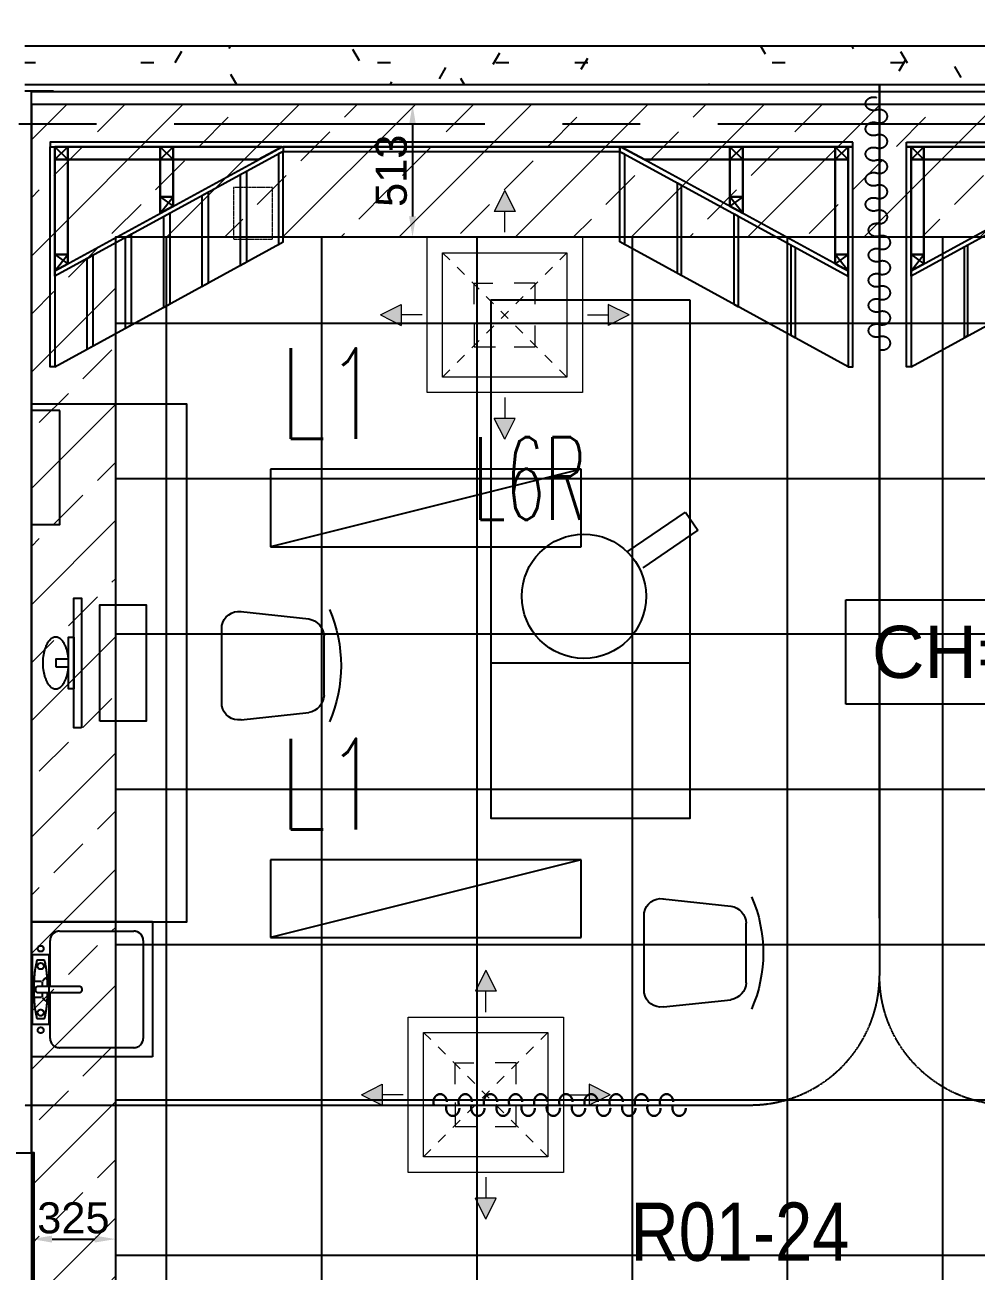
# Model space of a CAD drawing. Header units: millimetres. Extents: x -92759 to 184353, y -15225 to 86714.
# Drawn here: x -67183 to -63508, y 47909 to 52723 of the extents above; entities that cross this region are included whole.
import ezdxf

# ---------------------------------------------------------------- set-up
doc = ezdxf.new("R2010")
doc.units = ezdxf.units.MM
for name, pattern in [('Aligning Line', [3.2004, 1.6002, -1.6002]), ('HIDDEN', [0.375, 0.25, -0.125]), ('IDA - Grid Line', [2100, 1200, -300, 300, -300]), ('IDA - Hidden 065', [322.5, 225, -97.5]), ('IMPORT-ACAD_ISO12W100', [3150, 1800, -450, 0, -450, 0, -450]), ('IMPORT-HIDDEN2', [0])]:
    doc.linetypes.add(name, pattern=pattern)
doc.layers.get('Defpoints').update_dxf_attribs({"color": 8})
for name, color, linetype in [('.', 1, 'Continuous'), ('0-1', 9, 'Continuous'), ('0-L21-Low Bay Light', 1, 'Continuous'), ('A-_ROOMNAME_A', 8, 'Continuous'), ('A-_WALL----_E', 8, 'Continuous'), ('A-_WALL----_H-1', 9, 'Continuous'), ('A-_WALLPRTN_E', 8, 'Continuous'), ('A-PATT-CONC', 8, 'Continuous'), ('ANNOT', 8, 'Continuous'), ('CURTAIN', 8, 'IMPORT-HIDDEN2'), ('E-legend', 1, 'Continuous'), ('E-LIGHT----E', 1, 'Continuous'), ('FURNITURE', 8, 'Continuous'), ('HF', 7, 'Continuous'), ('HF Text', 7, 'Continuous'), ('HFI 02', 7, 'Continuous'), ('M-ACMV_FCU', 5, 'Continuous')]:
    doc.layers.add(name, color=color, linetype=linetype)
for name, color, linetype, true_color in [('1599_FURN_RHH_BLK8 _NEW__1ST STY_dwg _2_-1', 7, 'Continuous', 0xaaaaaa), ('A-_DETA----_E-3', 1, 'IDA - Hidden 065', 0xff0000), ('A-_DETA----_E-6', 7, 'Continuous', 0x969696), ('A-_FURN--2', 7, 'IMPORT-ACAD_ISO12W100', 0xaaaaaa), ('A-_FURN--3', 7, 'Continuous', 0xaaaaaa), ('A-_FURN--4', 7, 'Continuous', 0xaaaaaa), ('A-_FURN_HIDDEN-1', 7, 'Continuous', 0xaaaaaa), ('A-_FURT----_E-_N', 6, 'Continuous', 0xff00ff), ('CURTAIN-1', 7, 'Continuous', 0xaaaaaa), ('FURNITURE HIDDEN', 9, 'Continuous', 0x808080), ('NEW', 6, 'Continuous', 0xff00ff), ('S-_ANOTGRID_E-1', 9, 'IDA - Grid Line', 0x808080)]:
    doc.layers.add(name, color=color, linetype=linetype, true_color=true_color)
for name, color, linetype, lineweight in [('HFI 9MM FPB', 94, 'Continuous', 5), ('M-ACMV_SAD', 5, 'Continuous', 18), ('M-ACMV_SAG', 5, 'Continuous', 25)]:
    doc.layers.add(name, color=color, linetype=linetype, lineweight=lineweight)
doc.styles.add('Arial', font='arial.ttf')
doc.styles.add('Arial Narrow_2', font='ARIALN.TTF', dxfattribs={"height": 225})
doc.styles.add('Arial_4', font='arial.ttf', dxfattribs={"height": 1.8})
doc.styles.get("Standard").update_dxf_attribs({"font": 'arial.ttf'})
doc.styles.add('T3', font='simplex.shx', dxfattribs={"width": 0.7, "height": 300})
doc.dimstyles.get("Standard").update_dxf_attribs({"dimtxt": 0.18, "dimasz": 0.18, "dimexe": 0.18, "dimexo": 0.0625, "dimgap": 0.09, "dimtad": 0, "dimtih": 1, "dimtoh": 1, "dimdec": 4, "dimzin": 0, "dimdsep": 46, "dimtxsty": 'Standard', "dimcen": 0.09, "dimadec": 0, "dimazin": 0, "dimtfac": 1, "dimtdec": 4, "dimtofl": 0, "dimtmove": 0, "dimatfit": 3, "dimfxl": 1, "dimtolj": 1, "dimtzin": 0, "dimarcsym": 0})

# ---------------------------------------------------------------- blocks, each defined once
blk = doc.blocks.new('1599_FURN_RHH_BLK8 _NEW__1ST STY_dwg_CURTAIN-10346288-BLK8_RHH_1ST STOREY PLAN')
at = {"layer": 'CURTAIN-1'}
for points, weights in [([(364562.6, -316988.1), (364557, -316988.1), (364551.8, -316989.6)], [1, 0.931303290714, 0.894831553285]), ([(364593.9, -317013.9), (364593.9, -316988.1), (364562.6, -316988.1)], [1, 0.707106781187, 1]), ([(364509.6, -317062.5), (364509.6, -317036.7), (364540.9, -317036.7)], [1, 0.707106781187, 1]), ([(364540.9, -317036.7), (364546.5, -317036.7), (364551.8, -317038.2)], [1, 0.931303290589, 0.894831553152]), ([(364562.6, -317039.8), (364593.9, -317039.8), (364593.9, -317013.9)], [1, 0.707106781187, 1]), ([(364540.9, -317088.4), (364509.6, -317088.4), (364509.6, -317062.5)], [1, 0.707106781187, 1]), ([(364551.8, -317038.2), (364557, -317039.8), (364562.6, -317039.8)], [0.894831553151, 0.931303290588, 1]), ([(364562.6, -317085.3), (364557, -317085.3), (364551.8, -317086.8)], [1, 0.931303290589, 0.894831553152]), ([(364593.9, -317111.1), (364593.9, -317085.3), (364562.6, -317085.3)], [1, 0.707106781187, 1]), ([(364551.8, -317086.8), (364546.5, -317088.4), (364540.9, -317088.4)], [0.894831553149, 0.931303290586, 1]), ([(364562.6, -317137), (364593.9, -317137), (364593.9, -317111.1)], [1, 0.707106781187, 1]), ([(364509.6, -317159.7), (364509.6, -317133.8), (364540.9, -317133.8)], [1, 0.707106781187, 1]), ([(364540.9, -317185.6), (364509.6, -317185.6), (364509.6, -317159.7)], [1, 0.707106781187, 1]), ([(364540.9, -317133.8), (364546.5, -317133.8), (364551.8, -317135.4)], [1, 0.931303290587, 0.894831553151]), ([(364551.8, -317135.4), (364557, -317137), (364562.6, -317137)], [0.894831553149, 0.931303290586, 1]), ([(364551.8, -317184), (364546.5, -317185.6), (364540.9, -317185.6)], [0.89483155315, 0.931303290587, 1]), ([(364562.6, -317182.4), (364557, -317182.4), (364551.8, -317184)], [1, 0.931303290587, 0.894831553151]), ([(364593.9, -317208.3), (364593.9, -317182.4), (364562.6, -317182.4)], [1, 0.707106781187, 1]), ([(364562.6, -317234.2), (364593.9, -317234.2), (364593.9, -317208.3)], [1, 0.707106781187, 1]), ([(364509.6, -317256.9), (364509.6, -317231), (364540.9, -317231)], [1, 0.707106781187, 1]), ([(364540.9, -317282.8), (364509.6, -317282.8), (364509.6, -317256.9)], [1, 0.707106781187, 1]), ([(364540.9, -317231), (364546.5, -317231), (364551.8, -317232.6)], [1, 0.931303290587, 0.894831553151]), ([(364551.8, -317232.6), (364557, -317234.2), (364562.6, -317234.2)], [0.89483155315, 0.931303290586, 1]), ([(364551.8, -317281.2), (364546.5, -317282.8), (364540.9, -317282.8)], [0.894831553151, 0.931303290587, 1]), ([(364562.6, -317279.6), (364557, -317279.6), (364551.8, -317281.2)], [1, 0.931303290588, 0.894831553151]), ([(364593.9, -317305.5), (364593.9, -317279.6), (364562.6, -317279.6)], [1, 0.707106781187, 1]), ([(364562.6, -317331.4), (364593.9, -317331.4), (364593.9, -317305.5)], [1, 0.707106781187, 1]), ([(364509.6, -317354.1), (364509.6, -317328.2), (364540.9, -317328.2)], [1, 0.707106781187, 1]), ([(364540.9, -317380), (364509.6, -317380), (364509.6, -317354.1)], [1, 0.707106781187, 1]), ([(364540.9, -317328.2), (364546.5, -317328.2), (364551.8, -317329.8)], [1, 0.931303290716, 0.894831553287]), ([(364551.8, -317329.8), (364557, -317331.4), (364562.6, -317331.4)], [0.89483155315, 0.931303290587, 1]), ([(364551.8, -317378.4), (364546.5, -317380), (364540.9, -317380)], [0.894831553151, 0.931303290587, 1]), ([(364562.6, -317376.8), (364557, -317376.8), (364551.8, -317378.4)], [1, 0.931303290587, 0.89483155315]), ([(364593.9, -317402.7), (364593.9, -317376.8), (364562.6, -317376.8)], [1, 0.707106781187, 1]), ([(364562.6, -317428.6), (364593.9, -317428.6), (364593.9, -317402.7)], [1, 0.707106781187, 1]), ([(364509.6, -317451.3), (364509.6, -317425.4), (364540.9, -317425.4)], [1, 0.707106781187, 1]), ([(364540.9, -317477.2), (364509.6, -317477.2), (364509.6, -317451.3)], [1, 0.707106781187, 1]), ([(364540.9, -317425.4), (364546.5, -317425.4), (364551.8, -317427)], [1, 0.931303290587, 0.894831553151]), ([(364551.8, -317427), (364557, -317428.6), (364562.6, -317428.6)], [0.89483155315, 0.931303290587, 1]), ([(364551.8, -317475.6), (364546.5, -317477.2), (364540.9, -317477.2)], [0.894831553151, 0.931303290587, 1])]:
    blk.add_rational_spline(points, weights, degree=2, dxfattribs=at)
blk = doc.blocks.new('1599_FURN_RHH_BLK8 _NEW__1ST STY_dwg_MONITOR-10346286-BLK8_RHH_1ST STOREY PLAN')
at = {"layer": 'A-_FURN--4', "flags": 128}
for points in [[(-100, 250), (-70, 250), (-70, -250), (-100, -250)], [(-70, 100), (-50, 100), (-50, -100), (-70, -100)], [(0, 15), (-50, 15), (-50, -15), (0, -15)]]:
    blk.add_lwpolyline(points, close=True, dxfattribs=at)
at = {"layer": 'A-_FURN--4'}
for points in [[(0, 100), (-50, 100), (-50, 0)], [(50, 0), (50, 100), (0, 100)], [(-50, 0), (-50, -100), (0, -100)], [(0, -100), (50, -100), (50, 0)]]:
    blk.add_rational_spline(points, [1, 0.707106781187, 1], degree=2, dxfattribs=at)
blk = doc.blocks.new('1599_FURN_RHH_BLK8 _NEW__1ST STY_dwg_CHAIR-10346284-BLK8_RHH_1ST STOREY PLAN')
at = {"layer": 'A-_FURN--4'}
for p, q in [((362639.3, -313382.2), (362869.3, -313382.2)), ((362545.4, -313702.3), (362573.4, -313441.1)), ((362963.4, -313704.2), (362935.2, -313441.1)), ((362599.6, -313776.6), (362909, -313776.6))]:
    blk.add_line(p, q, dxfattribs=at)
for centre, radius, start, end in [((362754.4, -313864.3), 547.7, 66.6649, 113.3351), ((362643.9, -313453.7), 71.6, 93.695, 169.8843), ((362864.7, -313453.7), 71.6, 10.1157, 86.305), ((362610.5, -313711.7), 65.8, 171.7351, 260.4846), ((362898.2, -313711.7), 65.8, 279.5154, 8.2649)]:
    blk.add_arc(centre, radius, start, end, dxfattribs=at)
blk = doc.blocks.new('CURTAIN')
at = {"layer": 'CURTAIN', "color": 0, "linetype": 'HIDDEN', "lineweight": 30, "ltscale": 400}
for points, weights, knots in [([(364551.8, -317038.2), (364557, -317039.8), (364562.6, -317039.8), (364593.9, -317039.8), (364593.9, -317013.9), (364593.9, -316988.1), (364562.6, -316988.1), (364557, -316988.1), (364551.8, -316989.6)], [0.894831553151, 0.931303290588, 1, 0.707106781187, 1, 0.707106781187, 1, 0.931303290714, 0.894831553285], [4.343966, 4.343966, 4.343966, 4.712389, 4.712389, 6.283185, 6.283185, 7.853982, 7.853982, 8.222404, 8.222404, 8.222404]), ([(364551.8, -317086.8), (364546.5, -317088.4), (364540.9, -317088.4), (364509.6, -317088.4), (364509.6, -317062.5), (364509.6, -317036.7), (364540.9, -317036.7), (364546.5, -317036.7), (364551.8, -317038.2)], [0.894831553149, 0.931303290586, 1, 0.707106781187, 1, 0.707106781187, 1, 0.931303290589, 0.894831553152], [1.202374, 1.202374, 1.202374, 1.570796, 1.570796, 3.141593, 3.141593, 4.712389, 4.712389, 5.080812, 5.080812, 5.080812]), ([(364551.8, -317135.4), (364557, -317137), (364562.6, -317137), (364593.9, -317137), (364593.9, -317111.1), (364593.9, -317085.3), (364562.6, -317085.3), (364557, -317085.3), (364551.8, -317086.8)], [0.894831553149, 0.931303290586, 1, 0.707106781187, 1, 0.707106781187, 1, 0.931303290589, 0.894831553152], [4.343966, 4.343966, 4.343966, 4.712389, 4.712389, 6.283185, 6.283185, 7.853982, 7.853982, 8.222404, 8.222404, 8.222404]), ([(364551.8, -317184), (364546.5, -317185.6), (364540.9, -317185.6), (364509.6, -317185.6), (364509.6, -317159.7), (364509.6, -317133.8), (364540.9, -317133.8), (364546.5, -317133.8), (364551.8, -317135.4)], [0.89483155315, 0.931303290587, 1, 0.707106781187, 1, 0.707106781187, 1, 0.931303290587, 0.894831553151], [1.202374, 1.202374, 1.202374, 1.570796, 1.570796, 3.141593, 3.141593, 4.712389, 4.712389, 5.080812, 5.080812, 5.080812]), ([(364551.8, -317232.6), (364557, -317234.2), (364562.6, -317234.2), (364593.9, -317234.2), (364593.9, -317208.3), (364593.9, -317182.4), (364562.6, -317182.4), (364557, -317182.4), (364551.8, -317184)], [0.89483155315, 0.931303290586, 1, 0.707106781187, 1, 0.707106781187, 1, 0.931303290587, 0.894831553151], [4.343966, 4.343966, 4.343966, 4.712389, 4.712389, 6.283185, 6.283185, 7.853982, 7.853982, 8.222404, 8.222404, 8.222404]), ([(364551.8, -317281.2), (364546.5, -317282.8), (364540.9, -317282.8), (364509.6, -317282.8), (364509.6, -317256.9), (364509.6, -317231), (364540.9, -317231), (364546.5, -317231), (364551.8, -317232.6)], [0.894831553151, 0.931303290587, 1, 0.707106781187, 1, 0.707106781187, 1, 0.931303290587, 0.894831553151], [1.202374, 1.202374, 1.202374, 1.570796, 1.570796, 3.141593, 3.141593, 4.712389, 4.712389, 5.080812, 5.080812, 5.080812]), ([(364551.8, -317329.8), (364557, -317331.4), (364562.6, -317331.4), (364593.9, -317331.4), (364593.9, -317305.5), (364593.9, -317279.6), (364562.6, -317279.6), (364557, -317279.6), (364551.8, -317281.2)], [0.89483155315, 0.931303290587, 1, 0.707106781187, 1, 0.707106781187, 1, 0.931303290588, 0.894831553151], [4.343966, 4.343966, 4.343966, 4.712389, 4.712389, 6.283185, 6.283185, 7.853982, 7.853982, 8.222404, 8.222404, 8.222404]), ([(364551.8, -317378.4), (364546.5, -317380), (364540.9, -317380), (364509.6, -317380), (364509.6, -317354.1), (364509.6, -317328.2), (364540.9, -317328.2), (364546.5, -317328.2), (364551.8, -317329.8)], [0.894831553151, 0.931303290587, 1, 0.707106781187, 1, 0.707106781187, 1, 0.931303290716, 0.894831553287], [1.202374, 1.202374, 1.202374, 1.570796, 1.570796, 3.141593, 3.141593, 4.712389, 4.712389, 5.080812, 5.080812, 5.080812]), ([(364551.8, -317427), (364557, -317428.6), (364562.6, -317428.6), (364593.9, -317428.6), (364593.9, -317402.7), (364593.9, -317376.8), (364562.6, -317376.8), (364557, -317376.8), (364551.8, -317378.4)], [0.89483155315, 0.931303290587, 1, 0.707106781187, 1, 0.707106781187, 1, 0.931303290587, 0.89483155315], [4.343966, 4.343966, 4.343966, 4.712389, 4.712389, 6.283185, 6.283185, 7.853982, 7.853982, 8.222404, 8.222404, 8.222404]), ([(364551.8, -317475.6), (364546.5, -317477.2), (364540.9, -317477.2), (364509.6, -317477.2), (364509.6, -317451.3), (364509.6, -317425.4), (364540.9, -317425.4), (364546.5, -317425.4), (364551.8, -317427)], [0.894831553151, 0.931303290587, 1, 0.707106781187, 1, 0.707106781187, 1, 0.931303290587, 0.894831553151], [1.202374, 1.202374, 1.202374, 1.570796, 1.570796, 3.141593, 3.141593, 4.712389, 4.712389, 5.080812, 5.080812, 5.080812])]:
    blk.add_rational_spline(points, weights, degree=2, knots=knots, dxfattribs=at)
blk = doc.blocks.new('RESU')
at = {"layer": 'ANNOT', "color": 8, "linetype": 'HIDDEN', "lineweight": 13, "ltscale": 0.3, "true_color": 0x808080}
blk.add_lwpolyline([(-707.8, -375), (-857.8, -375), (-857.8, -175), (-707.8, -175)], close=True, dxfattribs=at)
at = {"layer": 'FURNITURE', "color": 7, "lineweight": 30}
for points in [[(-3082, -18), (-3032, -18), (-3032, -68), (-3082, -68)], [(-3032, -18), (-2675, -18), (-2675, -68), (-3032, -68)], [(-2675, -18), (-2625, -18), (-2625, -68), (-2675, -68)], [(-2625, -18), (-2204.6, -18), (-2296.1, -68), (-2625, -68)], [(-475, -18), (-895.4, -18), (-803.9, -68), (-475, -68)], [(-425, -18), (-475, -18), (-475, -68), (-425, -68)], [(-68, -18), (-425, -18), (-425, -68), (-68, -68)], [(-18, -18), (-68, -18), (-68, -68), (-18, -68)], [(-3082, -68), (-3032, -68), (-3032, -433.8), (-3082, -433.8)], [(-2675, -68), (-2625, -68), (-2625, -211.4), (-2675, -211.4)], [(-425, -68), (-475, -68), (-475, -211.4), (-425, -211.4)], [(-18, -68), (-68, -68), (-68, -433.8), (-18, -433.8)], [(-2675, -275.1), (-2675, -211.4), (-2625, -211.4), (-2625, -247.7)], [(-425, -275.1), (-425, -211.4), (-475, -211.4), (-475, -247.7)], [(-3082, -497.5), (-3082, -433.8), (-3032, -433.8), (-3032, -470.2)], [(-18, -497.5), (-18, -433.8), (-68, -433.8), (-68, -470.2)]]:
    blk.add_lwpolyline(points, close=True, dxfattribs=at)
at = {"layer": 'FURNITURE HIDDEN'}
for p, q in [((-3082, -18), (-3032, -68)), ((-3082, -68), (-3032, -18)), ((-2675, -18), (-2625, -68)), ((-2675, -68), (-2625, -18)), ((-425, -18), (-475, -68)), ((-425, -68), (-475, -18)), ((-18, -18), (-68, -68)), ((-18, -68), (-68, -18)), ((-2675, -211.4), (-2625, -247.7)), ((-2675, -275.1), (-2625, -211.4)), ((-425, -211.4), (-475, -247.7)), ((-425, -275.1), (-475, -211.4)), ((-3082, -433.8), (-3032, -470.2)), ((-3082, -497.5), (-3032, -433.8)), ((-18, -433.8), (-68, -470.2)), ((-18, -497.5), (-68, -433.8))]:
    blk.add_line(p, q, dxfattribs=at)
at = {"layer": 'NEW', "color": 8, "ltscale": 0.03}
for p, q in [((-3082, -868), (-2200, -386)), ((-18, -868), (-900, -386))]:
    blk.add_line(p, q, dxfattribs=at)
for points in [[(-3100, 0), (0, 0), (0, -18), (-3100, -18)], [(-3100, -18), (-3082, -18), (-3082, -868), (-3100, -868)], [(-3082, -518), (-3082, -497.5), (-2204.6, -18), (-2200, -18), (-2200, -36)], [(-2200, -36), (-2218, -45.8), (-2218, -395.8), (-2200, -386)], [(-2200, -18), (-900, -18), (-900, -36), (-2200, -36)], [(-18, -518), (-18, -497.5), (-895.4, -18), (-900, -18), (-900, -36)], [(-900, -36), (-882, -45.8), (-882, -395.8), (-900, -386)], [(0, -18), (-18, -18), (-18, -868), (0, -868)], [(-758.6, -113.3), (-733.9, -126.8), (-733.9, -476.8), (-758.6, -463.3)], [(-2422.8, -157.7), (-2437.8, -165.9), (-2437.8, -515.9), (-2422.8, -507.7)], [(-610.5, -194.2), (-585.8, -207.7), (-585.8, -557.7), (-610.5, -544.2)], [(-2642.5, -277.8), (-2657.5, -286), (-2657.5, -636), (-2642.5, -627.8)], [(-462.4, -275.2), (-437.6, -288.7), (-437.6, -638.7), (-462.4, -625.2)], [(-314.2, -356.1), (-289.5, -369.6), (-289.5, -719.6), (-314.2, -706.1)], [(-2862.2, -397.9), (-2877.2, -406.1), (-2877.2, -756.1), (-2862.2, -747.9)], [(-166.1, -437.1), (-141.4, -450.6), (-141.4, -800.6), (-166.1, -787.1)]]:
    blk.add_lwpolyline(points, close=True, dxfattribs=at)
blk = doc.blocks.new('A$Ccaccab47')
at = {"color": 8, "linetype": 'HIDDEN'}
for p, q in [((-98.2, 3720), (-2900.1, 3720)), ((-3400.1, -220.4), (-3400.1, 3220))]:
    blk.add_line(p, q, dxfattribs=at)
blk.add_arc((-2900.1, 3220), 500, 90, 180, dxfattribs=at)
at = {"color": 8, "rotation": 90}
for p in [(-319639.8, -360831.8), (-319153.8, -360831.8)]:
    blk.add_blockref('CURTAIN', p, dxfattribs=at)
at = {"xscale": -1, "rotation": 180}
blk.add_blockref('RESU', (-196.4, 0), dxfattribs=at)
blk = doc.blocks.new('1599_FURN_RHH_BLK8 _NEW__1ST STY_dwg_w-10346290-BLK8_RHH_1ST STOREY PLAN')
at = {"layer": 'A-_FURN--4'}
for p, q in [((-29062.1, -19296.9), (-29127.2, -19363.7)), ((-29017.8, -19263.6), (-29023.8, -19304.2)), ((-28996.5, -19321.2), (-28989.6, -19268.2)), ((-29266.8, -19446.7), (-29259.2, -19454)), ((-29222.7, -19401.5), (-29211.5, -19412.4)), ((-29280.7, -19460), (-29270.3, -19465.2)), ((-28755.5, -19492.2), (-28809.4, -19501.4)), ((-28791.4, -19527.9), (-28751.2, -19520.4)), ((-28782, -19567.1), (-28846.4, -19634.6)), ((-28880.8, -19731.3), (-28892, -19720.5)), ((-28937.1, -19791.4), (-28942.6, -19781.2)), ((-28924.4, -19777), (-28931.9, -19769.7))]:
    blk.add_line(p, q, dxfattribs=at)
at = {"layer": 'A-_FURN--4', "flags": 128}
for points in [[(-28990.1, -19271.6), (-28985.9, -19272.2), (-28979.7, -19228.8), (-29015.2, -19224), (-29021.2, -19267.8), (-29018.5, -19268.1)], [(-29309.3, -19409.3), (-29337.6, -19395.5), (-29353.1, -19427.7), (-29332.6, -19437.6)], [(-28754.6, -19521), (-28753.8, -19525.1), (-28710.7, -19517.6), (-28717, -19482.4), (-28760.5, -19490.2), (-28760, -19492.9)], [(-29332, -19691.8), (-29251.1, -19773.2), (-29167, -19851)], [(-29263.7, -19760.5), (-29289.6, -19787.3), (-29263.8, -19812), (-29238.1, -19785.2)], [(-28885.4, -19818.2), (-28870.6, -19845.9), (-28902.2, -19862.7), (-28912.9, -19842.5)]]:
    blk.add_lwpolyline(points, dxfattribs=at)
at = {"layer": 'A-_FURN--4'}
for centre, radius, start, end in [((-29003.7, -19265.9), 14.3, 350.7115, 170.6961), ((-29049.7, -19303), 15.5, 100.5071, 230.0736), ((-29424, -19975.8), 781.8, 47.225, 61.6341), ((-28766.4, -19881), 719.2, 127.7241, 145.2771), ((-30078.9, -18611), 1165.3, 310.5042, 320.6635), ((-29230.1, -19360.2), 53.6, 11.3112, 63.7651), ((-29335.6, -19851.2), 603.2, 45.4078, 62.7751), ((-28857.3, -19866), 575.5, 116.6491, 150.8181), ((-29120.9, -19369.9), 8.9, 135.7321, 247.9213), ((-29439.4, -19960.7), 662.3, 45.575, 61.5841), ((-29309.7, -19429.7), 14.3, 114.9121, 165.6601), ((-29326.1, -19860.4), 603.2, 29.2889, 46.6564), ((-29447.4, -19953.2), 781.8, 30.4296, 44.8392), ((-29311.6, -19445.3), 52.8, 209.5191, 258.5896), ((-29431.8, -19968), 662.3, 30.4797, 46.4892), ((-28753.4, -19506.3), 14.3, 278.7116, 98.6961), ((-29279.9, -19613.3), 84.6, 160.6961, 194.6571), ((-28879.1, -19432.7), 504.3, 197.6201, 222.4649), ((-28788.6, -19554.9), 15.5, 221.9906, 351.5571), ((-29259.7, -19617.8), 103.5, 189.3971, 225.6545), ((-29358.1, -19382.9), 575.5, 301.2463, 335.4155), ((-28852.8, -19628.4), 8.9, 204.1431, 316.3322), ((-28060, -20558.5), 1165.3, 131.4011, 141.5601), ((-28839.2, -19737.3), 53.6, 28.2996, 80.7531), ((-29376.4, -19292.7), 719.2, 306.7869, 324.3403), ((-29248.4, -19771.4), 14.3, 147.6691, 304.5142), ((-28924.3, -19389.1), 504.3, 229.5993, 254.4443), ((-28905.8, -19819.3), 14.3, 286.4042, 337.1524), ((-29095.6, -19776.1), 103.5, 226.4097, 262.6673), ((-29090.4, -19796.1), 84.6, 257.4071, 291.3682), ((-28921.4, -19821.8), 52.8, 193.4741, 242.5451)]:
    blk.add_arc(centre, radius, start, end, dxfattribs=at)
blk = doc.blocks.new('1599_FURN_RHH_BLK8 _NEW__1ST STY_dwg_A$C569B7DDA-10346291-BLK8_RHH_1ST STOREY PLAN')
at = {"layer": 'A-_FURN--4'}
for p, q in [((169, 543.5), (176.4, 534.6)), ((159.2, 527), (168.1, 521.3)), ((125.3, 473.7), (138.4, 465.3)), ((60.3, 293.5), (110.4, 372.1)), ((38, 242.7), (76.1, 257.8)), ((559.2, 269.3), (550.3, 275)), ((570.2, 285), (559.1, 288.1)), ((99, 235.1), (48.9, 216.3)), ((524.7, 216.4), (511.6, 224.9)), ((387.4, 82.7), (438.4, 160.8)), ((320.5, 39.7), (317.2, 94.3)), ((347.2, 82.8), (349, 42))]:
    blk.add_line(p, q, dxfattribs=at)
at = {"layer": 'A-_FURN--4', "flags": 128}
for points in [[(382.9, 646.6), (480.6, 586.5), (575.6, 522.4)], [(465.4, 595.8), (485.5, 627.2), (515.5, 607.8), (495.3, 576.6)], [(113.1, 559.8), (93.1, 584.2), (120.9, 606.7), (135.3, 589)], [(52.2, 217.5), (53.6, 213.6), (12.8, 197.7), (0, 231.1), (41.3, 247), (42.2, 244.4)], [(608.2, 240.9), (638.6, 232.8), (647.6, 267.4), (625.6, 273.1)], [(348.9, 45.4), (353, 45.6), (355.6, 1.9), (319.9, 0), (317.5, 44.2), (320.3, 44.3)]]:
    blk.add_lwpolyline(points, dxfattribs=at)
at = {"layer": 'A-_FURN--4'}
for centre, radius, start, end in [((661.1, 224.4), 575.5, 132.4228, 166.5918), ((318.4, 577.9), 84.6, 88.5838, 122.5448), ((234.4, 146.4), 504.3, 60.776, 85.6208), ((327.4, 559.3), 103.5, 57.5864, 93.8438), ((696.6, 139.4), 719.2, 137.9638, 155.5168), ((-840.3, 1126.1), 1165.3, 322.5775, 332.7367), ((147.6, 570.3), 52.8, 24.6513, 73.7218), ((479.4, 583.5), 14.3, 338.7267, 135.5718), ((181.6, 180.4), 504.3, 28.7966, 53.6416), ((132.9, 564.9), 14.3, 117.5808, 168.3288), ((519, 435.8), 103.5, 20.5736, 56.8312), ((83.4, 471.5), 53.6, 219.4758, 271.9297), ((539.7, 435.3), 84.6, 351.8727, 25.8338), ((76.2, 601.2), 575.5, 307.8254, 341.9946), ((117.9, 367.3), 8.9, 35.3196, 147.5088), ((620, 812.7), 662.3, 221.6568, 237.6659), ((69.1, 282.8), 15.5, 53.1673, 182.7338), ((537.2, 686.6), 603.2, 220.4658, 237.8331), ((1517.9, -393.1), 1165.3, 141.6808, 151.8398), ((-15.9, 598.4), 719.2, 318.9006, 336.4541), ((603.4, 276.6), 52.8, 40.6958, 89.7668), ((43.5, 229.5), 14.3, 112.5448, 292.5294), ((638.2, 801.2), 781.8, 221.6068, 236.0159), ((628.9, 807), 662.3, 236.7517, 252.7612), ((604.6, 261), 14.3, 306.0885, 356.8367), ((610.9, 818.8), 781.8, 238.4017, 252.8113), ((548.3, 679.5), 603.2, 236.5845, 253.952), ((430.9, 165.7), 8.9, 326.9087, 79.0978), ((540, 177.3), 53.6, 202.4878, 254.9413), ((374.1, 86.3), 15.5, 291.6838, 61.2503), ((334.8, 40.9), 14.3, 184.5448, 4.5293)]:
    blk.add_arc(centre, radius, start, end, dxfattribs=at)
at = {"extrusion": (0, 0, -1), "zscale": -1, "rotation": 256.7590890171995}
blk.add_blockref('1599_FURN_RHH_BLK8 _NEW__1ST STY_dwg_w-10346290-BLK8_RHH_1ST STOREY PLAN', (12067.1, -32416), dxfattribs=at)
blk.add_blockref('1599_FURN_RHH_BLK8 _NEW__1ST STY_dwg_w-10346290-BLK8_RHH_1ST STOREY PLAN', (12067.1, -32416), dxfattribs=at)
blk.add_blockref('1599_FURN_RHH_BLK8 _NEW__1ST STY_dwg_w-10346290-BLK8_RHH_1ST STOREY PLAN', (12067.1, -32416), dxfattribs=at)
blk = doc.blocks.new('1599_FURN_RHH_BLK8 _NEW__1ST STY_dwg _2_-10346281-BLK8_RHH_1ST STOREY PLAN')
at = {"layer": 'A-_DETA----_E-3'}
for p, q in [((-31212, -30082.8), (-31680, -30082.8)), ((-31680, -30604.8), (-31680, -30082.8)), ((-31212, -30082.8), (-31680, -30082.8)), ((-31680, -30604.8), (-31680, -30082.8)), ((-31212, -30082.8), (-31212, -30604.8)), ((-31212, -30082.8), (-31212, -30604.8)), ((-31572, -30118.8), (-31284, -30118.8)), ((-31572, -30118.8), (-31284, -30118.8)), ((-31608, -30332.9), (-31608, -30154.8)), ((-31608, -30332.9), (-31608, -30154.8)), ((-31248, -30154.8), (-31248, -30532.8)), ((-31248, -30154.8), (-31248, -30532.8)), ((-31675.5, -30208.8), (-31612.5, -30208.8)), ((-31675.5, -30478.8), (-31675.5, -30208.8)), ((-31675.5, -30208.8), (-31612.5, -30208.8)), ((-31675.5, -30478.8), (-31675.5, -30208.8)), ((-31612.5, -30208.8), (-31612.5, -30478.8)), ((-31612.5, -30208.8), (-31612.5, -30478.8)), ((-31629.5, -30231.3), (-31658.4, -30231.3)), ((-31629.5, -30231.3), (-31658.4, -30231.3)), ((-31640.3, -30312.6), (-31666.2, -30312.6)), ((-31640.3, -30312.6), (-31666.2, -30312.6)), ((-31637.8, -30314.6), (-31637.8, -30332.9)), ((-31637.8, -30314.6), (-31637.8, -30332.9)), ((-31640.3, -30375), (-31666.2, -30375)), ((-31640.3, -30375), (-31666.2, -30375)), ((-31664.4, -30341.9), (-31664.4, -30346.4)), ((-31664.4, -30341.9), (-31664.4, -30346.4)), ((-31493.4, -30332.9), (-31655.4, -30332.9)), ((-31493.4, -30332.9), (-31655.4, -30332.9)), ((-31655.4, -30355.4), (-31493.4, -30355.4)), ((-31655.4, -30355.4), (-31493.4, -30355.4)), ((-31637.8, -30355.6), (-31637.8, -30373.1)), ((-31637.8, -30355.6), (-31637.8, -30373.1)), ((-31608, -30532.8), (-31608, -30355.4)), ((-31608, -30532.8), (-31608, -30355.4)), ((-31484.4, -30346.4), (-31484.4, -30341.9)), ((-31484.4, -30346.4), (-31484.4, -30341.9)), ((-31658.4, -30456.3), (-31629.5, -30456.3)), ((-31658.4, -30456.3), (-31629.5, -30456.3)), ((-31612.5, -30478.8), (-31675.5, -30478.8)), ((-31612.5, -30478.8), (-31675.5, -30478.8)), ((-31212, -30604.8), (-31680, -30604.8)), ((-31212, -30604.8), (-31680, -30604.8)), ((-31284, -30568.8), (-31572, -30568.8)), ((-31284, -30568.8), (-31572, -30568.8))]:
    blk.add_line(p, q, dxfattribs=at)
for centre, radius in [((-31644, -30186.3), 11.4), ((-31644, -30186.3), 11.4), ((-31644, -30253.8), 12.3), ((-31644, -30253.8), 12.3), ((-31644, -30433.8), 12.3), ((-31644, -30433.8), 12.3), ((-31644, -30501.3), 11.4), ((-31644, -30501.3), 11.4)]:
    blk.add_circle(centre, radius, dxfattribs=at)
for centre, radius, start, end in [((-31572, -30154.8), 36, 90, 180), ((-31572, -30154.8), 36, 90, 180), ((-31284, -30154.8), 36, 0, 90), ((-31284, -30154.8), 36, 0, 90), ((-31316, -30317), 353.6, 168.8025, 175.3124), ((-31316, -30317), 353.6, 168.8025, 175.3124), ((-31518.2, -30277), 147.4, 161.9543, 168.8025), ((-31518.2, -30277), 147.4, 161.9543, 168.8025), ((-31769.7, -30277), 147.4, 11.1975, 18.0457), ((-31769.7, -30277), 147.4, 11.1975, 18.0457), ((-31971.9, -30317), 353.6, 4.6876, 11.1975), ((-31971.9, -30317), 353.6, 4.6876, 11.1975), ((-30989.2, -30343.8), 681.5, 175.3124, 180), ((-30989.2, -30343.8), 681.5, 175.3124, 180), ((-31613.8, -30323.8), 25.7, 108.0147, 151.5587), ((-31613.8, -30323.8), 25.7, 108.0147, 151.5587), ((-32298.8, -30343.8), 681.5, 0.9213, 4.6876), ((-32298.8, -30343.8), 681.5, 0.9213, 4.6876), ((-30989.2, -30343.8), 681.5, 180, 184.6876), ((-30989.2, -30343.8), 681.5, 180, 184.6876), ((-31655.4, -30341.9), 9, 90, 180), ((-31655.4, -30341.9), 9, 90, 180), ((-31655.4, -30346.4), 9, 180, 270), ((-31655.4, -30346.4), 9, 180, 270), ((-32298.8, -30343.8), 681.5, 355.3124, 359.0296), ((-32298.8, -30343.8), 681.5, 355.3124, 359.0296), ((-31493.4, -30341.9), 9, 0, 90), ((-31493.4, -30341.9), 9, 0, 90), ((-31493.4, -30346.4), 9, 270, 0), ((-31493.4, -30346.4), 9, 270, 0), ((-31316, -30370.6), 353.6, 184.6876, 191.1975), ((-31316, -30370.6), 353.6, 184.6876, 191.1975), ((-31613.8, -30363.9), 25.7, 208.4413, 251.9853), ((-31613.8, -30363.9), 25.7, 208.4413, 251.9853), ((-31971.9, -30370.6), 353.6, 348.8025, 355.3124), ((-31971.9, -30370.6), 353.6, 348.8025, 355.3124), ((-31518.2, -30410.6), 147.4, 191.1975, 198.0457), ((-31518.2, -30410.6), 147.4, 191.1975, 198.0457), ((-31769.7, -30410.6), 147.4, 341.9543, 348.8025), ((-31769.7, -30410.6), 147.4, 341.9543, 348.8025), ((-31572, -30532.8), 36, 180, 270), ((-31572, -30532.8), 36, 180, 270), ((-31284, -30532.8), 36, 270, 0), ((-31284, -30532.8), 36, 270, 0)]:
    blk.add_arc(centre, radius, start, end, dxfattribs=at)
at = {"layer": 'A-_DETA----_E-6'}
for p, q in [((-31212, -30082.8), (-31680, -30082.8)), ((-31680, -30604.8), (-31680, -30082.8)), ((-31212, -30082.8), (-31212, -30604.8)), ((-31572, -30118.8), (-31284, -30118.8)), ((-31608, -30332.9), (-31608, -30154.8)), ((-31248, -30154.8), (-31248, -30532.8)), ((-31675.5, -30208.8), (-31612.5, -30208.8)), ((-31675.5, -30478.8), (-31675.5, -30208.8)), ((-31612.5, -30208.8), (-31612.5, -30478.8)), ((-31629.5, -30231.3), (-31658.4, -30231.3)), ((-31640.3, -30312.6), (-31666.2, -30312.6)), ((-31637.8, -30314.6), (-31637.8, -30332.9)), ((-31640.3, -30375), (-31666.2, -30375)), ((-31664.4, -30341.9), (-31664.4, -30346.4)), ((-31493.4, -30332.9), (-31655.4, -30332.9)), ((-31655.4, -30355.4), (-31493.4, -30355.4)), ((-31637.8, -30355.6), (-31637.8, -30373.1)), ((-31608, -30532.8), (-31608, -30355.4)), ((-31484.4, -30346.4), (-31484.4, -30341.9)), ((-31658.4, -30456.3), (-31629.5, -30456.3)), ((-31612.5, -30478.8), (-31675.5, -30478.8)), ((-31212, -30604.8), (-31680, -30604.8)), ((-31284, -30568.8), (-31572, -30568.8))]:
    blk.add_line(p, q, dxfattribs=at)
for centre, radius in [((-31644, -30186.3), 11.4), ((-31644, -30253.8), 12.3), ((-31644, -30433.8), 12.3), ((-31644, -30501.3), 11.4)]:
    blk.add_circle(centre, radius, dxfattribs=at)
for centre, radius, start, end in [((-31572, -30154.8), 36, 90, 180), ((-31284, -30154.8), 36, 0, 90), ((-31316, -30317), 353.6, 168.8025, 175.3124), ((-31518.2, -30277), 147.4, 161.9543, 168.8025), ((-31769.7, -30277), 147.4, 11.1975, 18.0457), ((-31971.9, -30317), 353.6, 4.6876, 11.1975), ((-30989.2, -30343.8), 681.5, 175.3124, 180), ((-31613.8, -30323.8), 25.7, 108.0147, 151.5587), ((-32298.8, -30343.8), 681.5, 0.9213, 4.6876), ((-30989.2, -30343.8), 681.5, 180, 184.6876), ((-31655.4, -30341.9), 9, 90, 180), ((-31655.4, -30346.4), 9, 180, 270), ((-32298.8, -30343.8), 681.5, 355.3124, 359.0296), ((-31493.4, -30341.9), 9, 0, 90), ((-31493.4, -30346.4), 9, 270, 0), ((-31316, -30370.6), 353.6, 184.6876, 191.1975), ((-31613.8, -30363.9), 25.7, 208.4413, 251.9853), ((-31971.9, -30370.6), 353.6, 348.8025, 355.3124), ((-31518.2, -30410.6), 147.4, 191.1975, 198.0457), ((-31769.7, -30410.6), 147.4, 341.9543, 348.8025), ((-31572, -30532.8), 36, 180, 270), ((-31284, -30532.8), 36, 270, 0)]:
    blk.add_arc(centre, radius, start, end, dxfattribs=at)
at = {"layer": 'A-_FURN--2'}
blk.add_line((-29905, -29081.7), (-29135, -29081.7), dxfattribs=at)
at = {"layer": 'A-_FURN--3'}
for p, q in [((-31595, -26874.1), (-31705, -26874.1)), ((-31570, -28107.8), (-31680, -28107.8))]:
    blk.add_line(p, q, dxfattribs=at)
at = {"layer": 'A-_FURN--3', "flags": 128}
for points in [[(-31680, -30082.8), (-31080, -30082.8), (-31080, -28082.8), (-31680, -28082.8)], [(-31416, -29307.8), (-31416, -28857.8), (-31236, -28857.8), (-31236, -29307.8)]]:
    blk.add_lwpolyline(points, close=True, dxfattribs=at)
blk.add_lwpolyline([(-31680, -28107.8), (-31680, -28547.8), (-31570, -28547.8), (-31570, -28107.8)], dxfattribs=at)
at = {"layer": 'A-_FURN--4', "flags": 128}
blk.add_lwpolyline([(-29135, -27681.7), (-29905, -27681.7), (-29905, -29681.7), (-29135, -29681.7)], close=True, dxfattribs=at)
at = {"layer": 'A-_FURN_HIDDEN-1', "flags": 128}
blk.add_lwpolyline([(-28403, -30069.1), (-28403, -26849.1)], close=True, dxfattribs=at)
at = {"extrusion": (0, 0, -1), "zscale": -1}
for name, p, rotation in [('1599_FURN_RHH_BLK8 _NEW__1ST STY_dwg_A$C569B7DDA-10346291-BLK8_RHH_1ST STOREY PLAN', (30060.9, -26048.7), 303.3241824747328), ('1599_FURN_RHH_BLK8 _NEW__1ST STY_dwg_CHAIR-10346284-BLK8_RHH_1ST STOREY PLAN', (-282832.9, -391847.6), 90), ('1599_FURN_RHH_BLK8 _NEW__1ST STY_dwg_CHAIR-10346284-BLK8_RHH_1ST STOREY PLAN', (-284464.1, -392957), 90)]:
    blk.add_blockref(name, p, dxfattribs=dict(at, rotation=rotation))
for p in [(-336137, 290091.5), (-336148.7, 289603.9)]:
    blk.add_blockref('1599_FURN_RHH_BLK8 _NEW__1ST STY_dwg_CURTAIN-10346288-BLK8_RHH_1ST STOREY PLAN', p, dxfattribs=at)
at = {"rotation": 180}
blk.add_blockref('1599_FURN_RHH_BLK8 _NEW__1ST STY_dwg_MONITOR-10346286-BLK8_RHH_1ST STOREY PLAN', (-31586, -29082.8), dxfattribs=at)
at = {"layer": 'A-_FURT----_E-_N', "color": 8, "rotation": 179.9999999999999}
blk.add_blockref('A$Ccaccab47', (-31803.2, -27070.4), dxfattribs=at)
at = {"layer": 'A-_FURT----_E-_N', "color": 8, "xscale": -1, "rotation": 180}
blk.add_blockref('A$Ccaccab47', (-25002.9, -27070.4), dxfattribs=at)
blk = doc.blocks.new('A$Cb2bf8f38')
at = {"layer": 'A-_WALL----_H-1'}
h = blk.add_hatch(dxfattribs=at)
h.set_pattern_fill('FP_1', color=256, style=0, pattern_type=2)
h.set_pattern_definition([(0, (-11870.95, 40538.29), (609.6, 152.4), [50.292, -406.908, 50.292, -406.908, -2438.4]), (0, (-11870.95, 40538.29), (609.6, 152.4), [-914.4, 50.292, -864.108, 50.292, -406.908, -1066.8]), (0, (-11870.95, 40538.29), (609.6, 152.4), [-2286, 50.292, -254.508, 50.292, -711.708]), (120, (-11642.35, 40614.49), (-436.7823, 451.7291), [50.292, -406.908, 50.292, -406.908, -2438.4]), (120, (-11642.35, 40614.49), (-436.7823, 451.7291), [-914.4, 50.292, -864.108, 50.292, -406.908, -1066.8]), (120, (-11642.35, 40614.49), (-436.7823, 451.7291), [-2286, 50.292, -254.508, 50.292, -711.708]), (240, (-11566.15, 40919.29), (-172.8177, -604.1291), [50.292, -406.908, 50.292, -406.908, -2438.4]), (240, (-11566.15, 40919.29), (-172.8177, -604.1291), [-914.4, 50.292, -864.108, 50.292, -406.908, -1066.8]), (240, (-11566.15, 40919.29), (-172.8177, -604.1291), [-2286, 50.292, -254.508, 50.292, -711.708])])
h.paths.add_polyline_path([(-17900, 19950), (-17900, 20100), (-24249.9, 20100), (-24249.9, 19950), (-20546.6, 19950)])
at = {"layer": 'A-_WALL----_E'}
blk.add_line((-17900, 19950), (-24249.9, 19950), dxfattribs=at)
at = {"layer": 'A-_WALLPRTN_E'}
for p, q in [((-17900, 20100), (-24249.9, 20100)), ((-24224.9, 19925), (-17900, 19925)), ((-24224.9, 15825), (-24224.9, 19925)), ((-24399.9, 15825), (-24224.9, 15825))]:
    blk.add_line(p, q, dxfattribs=at)
at = {"layer": 'S-_ANOTGRID_E-1'}
blk.add_line((-38373.1, 19800), (13584.7, 19800), dxfattribs=at)
at = {"layer": '1599_FURN_RHH_BLK8 _NEW__1ST STY_dwg _2_-1'}
blk.add_blockref('1599_FURN_RHH_BLK8 _NEW__1ST STY_dwg _2_-10346281-BLK8_RHH_1ST STOREY PLAN', (7455.1, 46800), dxfattribs=at)
at = {"layer": 'A-_ROOMNAME_A', "insert": (-21909.7, 15633), "char_height": 225, "width": 1058.227, "attachment_point": 1, "style": 'Arial Narrow_2'}
blk.add_mtext('R01-24', dxfattribs=at)
blk = doc.blocks.new('*D512')
at = {"layer": 'Defpoints', "color": 0, "transparency": 16777216}
for p in [(-12353.9, 474953.5), (-12029, 474953.5), (-12029, 474953.5)]:
    blk.add_point(p, dxfattribs=at)
at = {"layer": 'HFI 02', "color": 0, "lineweight": -2, "transparency": 16777216}
for p, q in [((-12353.9, 474953.4), (-12353.9, 474953.3)), ((-12273.9, 474953.5), (-12109, 474953.5)), ((-12029, 474953.5), (-12029, 474953.6))]:
    blk.add_line(p, q, dxfattribs=at)
at = {"layer": 'HFI 02', "color": 0, "transparency": 16777216}
for points in [[(-12273.9, 474966.8), (-12273.9, 474940.1), (-12353.9, 474953.5)], [(-12109, 474966.8), (-12109, 474940.1), (-12029, 474953.5)]]:
    blk.add_solid(points, dxfattribs=at)
at = {"layer": 'HFI 02', "color": 152, "true_color": 0x2776bb, "transparency": 16777216, "insert": (-12191.5, 475034.8), "char_height": 120, "attachment_point": 5, "style": 'Arial'}
blk.add_mtext('\\A1;325', dxfattribs=at)
blk = doc.blocks.new('*D513')
at = {"layer": 'Defpoints', "color": 0, "transparency": 16777216}
for p in [(-10881.3, 479336.7), (-10881.3, 478823.8), (-10881.3, 478823.8)]:
    blk.add_point(p, dxfattribs=at)
at = {"layer": 'HFI 02', "color": 0, "lineweight": -2, "transparency": 16777216}
for p, q in [((-10881.4, 479336.7), (-10881.5, 479336.7)), ((-10881.3, 479256.7), (-10881.3, 478903.8)), ((-10881.3, 478823.8), (-10881.2, 478823.8))]:
    blk.add_line(p, q, dxfattribs=at)
at = {"layer": 'HFI 02', "color": 0, "transparency": 16777216}
for points in [[(-10894.7, 479256.7), (-10868, 479256.7), (-10881.3, 479336.7)], [(-10894.7, 478903.8), (-10868, 478903.8), (-10881.3, 478823.8)]]:
    blk.add_solid(points, dxfattribs=at)
at = {"layer": 'HFI 02', "color": 152, "true_color": 0x2776bb, "transparency": 16777216, "insert": (-10962.6, 479080.3), "char_height": 120, "attachment_point": 5, "rotation": 90, "style": 'Arial'}
blk.add_mtext('\\A1;513', dxfattribs=at)
blk = doc.blocks.new('L1')
at = {"layer": 'E-legend', "lineweight": 25}
for p, q in [((-1200, 0), (-1200, -300)), ((0, 0), (-1200, 0)), ((0, 0), (-1200, -300)), ((0, -300), (0, 0)), ((-1200, -300), (0, -300))]:
    blk.add_line(p, q, dxfattribs=at)
at = {"layer": 'E-legend', "lineweight": 25, "style": 'T3', "width": 0.7}
blk.add_text('L1', height=350, dxfattribs=at).set_placement((-1164.1, 117.3))
blk = doc.blocks.new('L6R')
at = {"layer": 'E-LIGHT----E'}
for p, q in [((167.6, 171.7), (392.6, 324.9)), ((392.6, 324.9), (440.1, 255.1)), ((440.1, 255.1), (227.7, 110.4))]:
    blk.add_line(p, q, dxfattribs=at)
blk.add_circle((0, 0), 240, dxfattribs=at)
at = {"layer": 'E-LIGHT----E', "style": 'T3', "width": 0.55}
blk.add_text('L6R', height=320, dxfattribs=at).set_placement((-430, 294.7))
blk = doc.blocks.new('EL_B8_L1_R4')
at = {"layer": '0-L21-Low Bay Light', "color": 7}
for p in [(-11308, -22092.9), (-11308, -23601.3)]:
    blk.add_blockref('L1', p, dxfattribs=at)
at = {"layer": 'E-LIGHT----E', "color": 0}
blk.add_blockref('L6R', (-11297.2, -22583.5), dxfattribs=at)
blk = doc.blocks.new('A$Ccf37d9f4')
at = {"layer": 'A-PATT-CONC', "ltscale": 100}
h = blk.add_hatch(color=5, dxfattribs=at)
h.dxf.hatch_style = 1
h.paths.add_polyline_path([(0, 480.4), (-40.3, 399.8), (40.3, 399.8)])
h = blk.add_hatch(color=5, dxfattribs=at)
h.dxf.hatch_style = 1
h.paths.add_polyline_path([(-399.8, 40.3), (-480.4, 0), (-399.8, -40.3)])
h = blk.add_hatch(color=5, dxfattribs=at)
h.dxf.hatch_style = 1
h.paths.add_polyline_path([(399.8, -40.3), (480.4, 0), (399.8, 40.3)])
h = blk.add_hatch(color=5, dxfattribs=at)
h.dxf.hatch_style = 1
h.paths.add_polyline_path([(40.3, -399.8), (-40.3, -399.8), (0, -480.4)])
at = {"layer": 'M-ACMV_SAD', "color": 5, "lineweight": 0}
for p, q in [((0, 480.4), (-40.3, 399.8)), ((0, 480.4), (40.3, 399.8)), ((-40.3, 399.8), (40.3, 399.8)), ((-480.4, 0), (-399.8, 40.3)), ((-480.4, 0), (-399.8, -40.3)), ((-399.8, -40.3), (-399.8, 40.3)), ((399.8, -40.3), (399.8, 40.3)), ((480.4, 0), (399.8, 40.3)), ((480.4, 0), (399.8, -40.3))]:
    blk.add_line(p, q, dxfattribs=at)
at = {"layer": 'M-ACMV_SAD', "lineweight": 0}
for p, q in [((0, 319.2), (0, 399.8)), ((-319.2, 0), (-399.8, 0)), ((319.2, 0), (399.8, 0)), ((0, -319.2), (0, -399.8)), ((-40.3, -399.8), (40.3, -399.8)), ((0, -480.4), (-40.3, -399.8)), ((0, -480.4), (40.3, -399.8))]:
    blk.add_line(p, q, dxfattribs=at)
at = {"layer": 'M-ACMV_SAD', "linetype": 'Aligning Line', "ltscale": 25}
for p, q in [((-240, 240), (240, -240)), ((240, 240), (-240, -240))]:
    blk.add_line(p, q, dxfattribs=at)
at = {"layer": 'M-ACMV_SAD'}
for points in [[(-300, 300), (300, 300), (300, -300), (-300, -300)], [(-240, 240), (240, 240), (240, -240), (-240, -240)]]:
    blk.add_lwpolyline(points, close=True, dxfattribs=at)
at = {"layer": 'M-ACMV_SAD', "lineweight": 0}
for points in [[(-35.8, 122.9), (-117.8, 122.9), (-117.8, 41)], [(117.8, 30.7), (117.8, 122.9), (35.8, 122.9)], [(-117.8, -41), (-117.8, -122.9), (-35.8, -122.9)], [(117.8, -41), (117.8, -122.9), (46.1, -122.9)]]:
    blk.add_lwpolyline(points, dxfattribs=at)
blk = doc.blocks.new('ACMV_B8L1_R9')
at = {"layer": 'M-ACMV_SAG', "rotation": 180}
for p in [(224474, -58351.6), (224400.7, -61363.8)]:
    blk.add_blockref('A$Ccf37d9f4', p, dxfattribs=at)
blk = doc.blocks.new('RCP_B8L1')
at = {"layer": '.'}
h = blk.add_hatch(dxfattribs=at)
h.set_pattern_fill('ANSI31', color=256, angle=-90)
h.set_pattern_definition([(315, (-38294.906, 462755.642), (2.24506403, 2.24506403), [])])
h.paths.add_polyline_path([(-12353.85852, 475286.6882), (-12353.92639, 471711.70958), (-12343.70915, 471711.70958), (-12343.64128, 475286.6882)])
at = {"layer": 'A-PATT-CONC'}
h = blk.add_hatch(dxfattribs=at)
h.set_pattern_fill('ANSI37', color=256, scale=189, angle=45)
h.set_pattern_definition([(90, (-6029.05, 478823.8), (-600.075, 0), []), (180, (-6029.05, 478823.8), (-6e-14, -600.075), [])])
h.paths.add_polyline_path([(-6029.04966, 478823.81918), (-12029.04967, 478823.81918), (-12029.04967, 472223.81918), (-6029.04967, 472223.81918)])
at = {"layer": 'HFI 9MM FPB'}
h = blk.add_hatch(dxfattribs=at)
h.set_pattern_fill('ANSI33', color=256, scale=50)
h.paths.add_polyline_path([(-12353.92223, 471711.70958), (-6029.04966, 471711.70958), (-6029.04966, 472161.70958), (-5604.04966, 472161.70958), (-5604.04966, 478961.70958), (-6029.04966, 478961.70958), (-6029.04966, 479336.70949), (-12353.92223, 479336.70949), (-12353.85852, 475286.6882), (-12353.92223, 475286.6882)])
h.paths.add_polyline_path([(-6029.04966, 478823.81918), (-12029.04967, 478823.81918), (-12029.04967, 472223.81918), (-6029.04967, 472223.81918)], flags=16)
at = {"layer": '.'}
blk.add_lwpolyline([(-12353.85852, 475286.6882), (-12353.92639, 471711.70958), (-12343.70915, 471711.70958), (-12343.64128, 475286.6882)], close=True, dxfattribs=at)
at = {"layer": 'HF'}
for points in [[(-12353.92223, 471711.70958), (-6029.04966, 471711.70958), (-6029.04966, 472161.70958), (-5604.04966, 472161.70958), (-5604.04966, 478961.70958), (-6029.04966, 478961.70958), (-6029.04966, 479336.70949), (-12353.92223, 479336.70949), (-12353.85852, 475286.6882), (-12353.92223, 475286.6882)], [(-6029.04966, 478823.81918), (-12029.04967, 478823.81918), (-12029.04967, 472223.81918), (-6029.04967, 472223.81918), (-6029.04966, 478823.81918)]]:
    blk.add_lwpolyline(points, close=True, dxfattribs=at)
at = {"layer": 'HF Text', "insert": (-9106.67858, 477322.59199), "char_height": 201.462343, "width": 1263.3462081, "attachment_point": 1, "style": 'Arial_4', "bg_fill": 16, "box_fill_scale": 1.5, "bg_fill_color": 256, "bg_fill_transparency": 0}
blk.add_mtext('CH= 2800', dxfattribs=at)
at = {"layer": 'HFI 02'}
dim = blk.add_linear_dim(base=(-10881.33854, 478823.81918), p1=(-10881.33854, 479336.70949), p2=(-10881.33854, 478823.81918), angle=90, dimstyle='Standard', dxfattribs=at)
dim.commit()
dim.dimension.update_dxf_attribs({"geometry": '*D513', "text_midpoint": (-10962.64822, 479080.26434)})
dim = blk.add_linear_dim(base=(-12029.04967, 474953.46651), p1=(-12353.92223, 474953.47713), p2=(-12029.04967, 474953.46651), dimstyle='Standard', dxfattribs=at)
dim.commit()
dim.dimension.update_dxf_attribs({"geometry": '*D512', "text_midpoint": (-12191.48595, 475034.7762)})

msp = doc.modelspace()

# ---------------------------------------------------------------- block references
at = {"layer": '0-1'}
msp.add_blockref('A$Cb2bf8f38', (-42933, 32541.2), dxfattribs=at)

# ---------------------------------------------------------------- next in the draw order: block references
at = {"color": 0}
msp.add_blockref('EL_B8_L1_R4', (-53725.9, 73099.6), dxfattribs=at)
at = {"layer": 'A-PATT-CONC', "color": 152, "true_color": 0x2776bb}
msp.add_blockref('RCP_B8L1', (-54804, -426920.5), dxfattribs=at)

# ---------------------------------------------------------------- next in the draw order: block references
at = {"layer": 'M-ACMV_FCU', "color": 5}
msp.add_blockref('ACMV_B8L1_R9', (-289803, 109954.6), dxfattribs=at)

doc.saveas('drawing.dxf')
